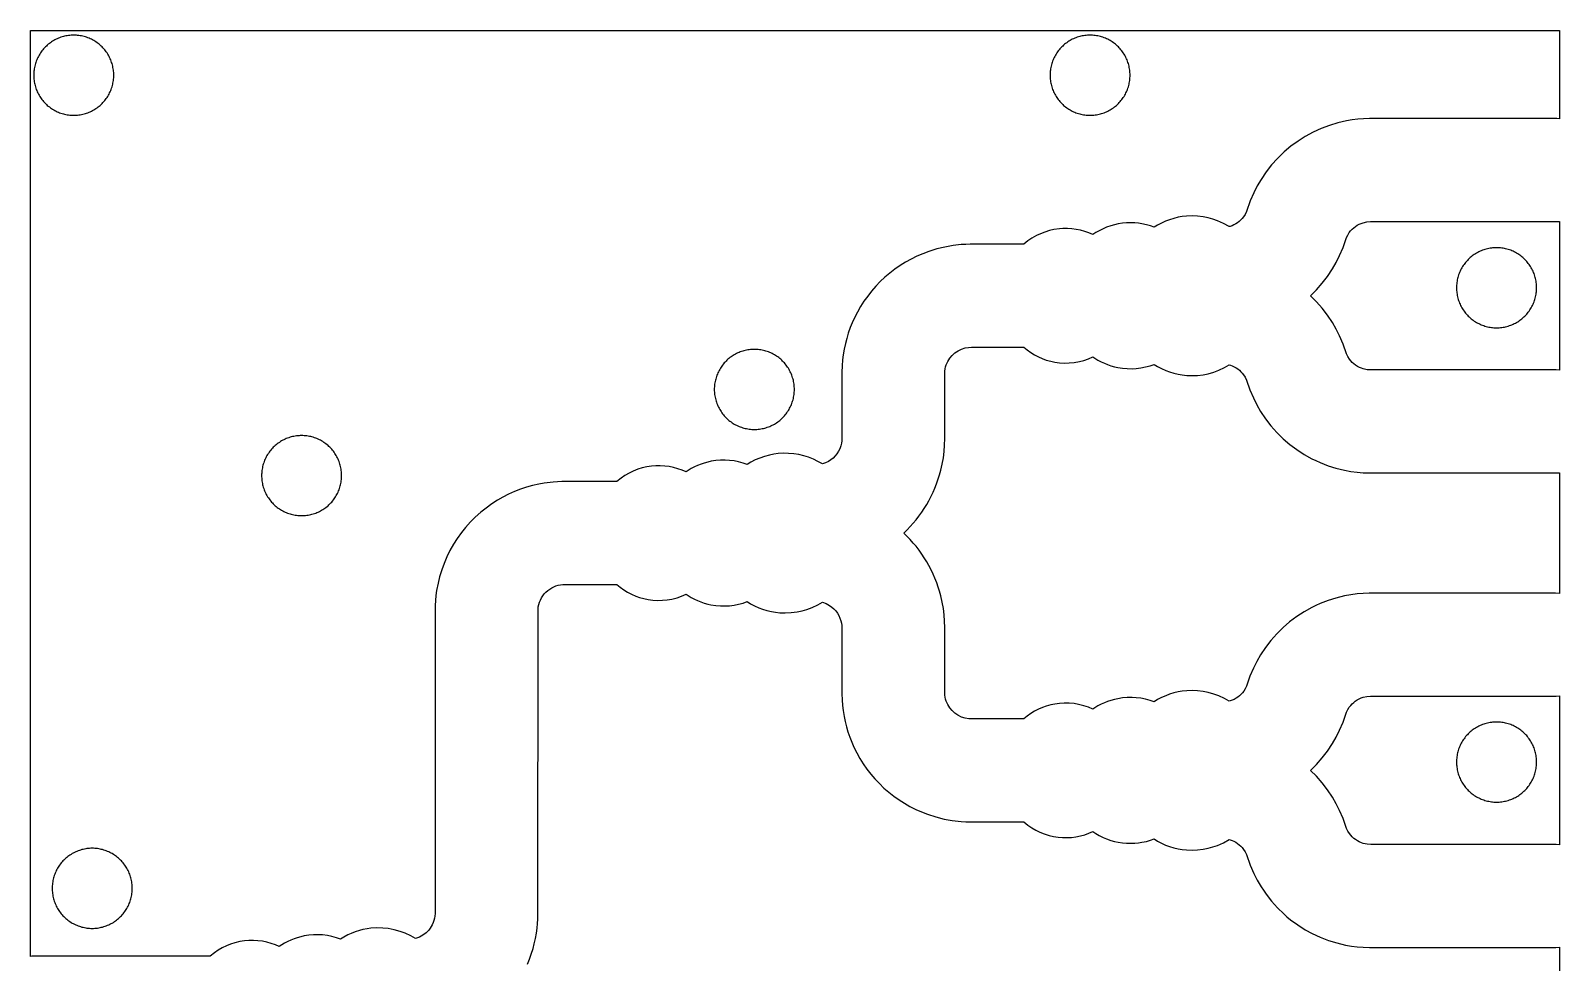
# Model space of a CAD drawing. Header units: millimetres. Extents: x -50 to 50, y -63 to 63.
# Drawn here: x -49.6 to 49.6, y 2.9 to 63.4 of the extents above; entities that cross this region are included whole.
import ezdxf

# ---------------------------------------------------------------- set-up
doc = ezdxf.new("R2010")
doc.units = ezdxf.units.MM

msp = doc.modelspace()

# ---------------------------------------------------------------- linework, layer by layer
for points in [[(32.2012, 55.9382), (31.7601, 55.5664), (31.5233, 55.3441), (31.3319, 55.1512), (30.9468, 54.7217), (30.5921, 54.2667), (30.2694, 53.7886), (30.0195, 53.3619), (29.7931, 52.9168), (29.5649, 52.3869), (29.3184, 51.6961), (29.228, 51.5155), (29.127, 51.3604), (29.0324, 51.2422), (28.9398, 51.1444), (28.8398, 51.0542), (28.7331, 50.9722), (28.6202, 50.8987), (28.5019, 50.8343), (28.379, 50.7794), (28.2521, 50.7343), (28.1937, 50.7173), (27.8264, 50.9249), (27.4387, 51.0986), (27.1428, 51.2031), (26.8226, 51.2912), (26.4969, 51.3557), (26.149, 51.3976), (25.7893, 51.4127), (25.4303, 51.3992), (25.1426, 51.3675), (24.8818, 51.3226), (24.591, 51.2539), (24.3142, 51.169), (24.0665, 51.0761), (23.7936, 50.9542), (23.5376, 50.8191), (23.3149, 50.6838), (23.0773, 50.7667), (22.8201, 50.8393), (22.5305, 50.9008), (22.3101, 50.9338), (22.0624, 50.9571), (21.8215, 50.966), (21.5293, 50.9585), (21.2673, 50.9348), (20.9792, 50.8898), (20.7473, 50.8387), (20.5113, 50.7727), (20.2359, 50.6767), (20.0169, 50.5848), (19.7555, 50.4557), (19.543, 50.3336), (19.3413, 50.202), (19.0886, 50.3116), (18.8142, 50.4089), (18.5335, 50.4866), (18.2655, 50.5413), (17.9769, 50.5798), (17.6863, 50.5979), (17.3925, 50.5953), (17.1693, 50.5792), (16.806, 50.5267), (16.5179, 50.4611), (16.2183, 50.3692), (15.943, 50.2618), (15.6761, 50.135), (15.385, 49.9682), (15.1261, 49.7915), (14.856, 49.5733), (11.3746, 49.5729), (11.096, 49.5661), (10.7941, 49.5481), (10.2696, 49.4909), (9.7216, 49.3951), (9.2136, 49.2721), (8.6825, 49.1069), (8.294, 48.9609), (7.9131, 48.7959), (7.5409, 48.6124), (7.1782, 48.4106), (6.826, 48.1912), (6.4849, 47.9547), (6.156, 47.7016), (5.84, 47.4326), (5.5376, 47.1484), (5.2497, 46.8495), (4.9768, 46.5368), (4.7197, 46.211), (4.4791, 45.8729), (4.2554, 45.5233), (4.0492, 45.1631), (3.8611, 44.7932), (3.7161, 44.4726), (3.5899, 44.1602), (3.4611, 43.797), (3.3568, 43.4558), (3.2717, 43.1298), (3.1905, 42.7531), (3.1307, 42.4014), (3.0881, 42.0671), (3.0554, 41.6782), (3.0407, 41.2684), (3.04, 36.9671), (3.0329, 36.8072), (3.0124, 36.6561), (2.9692, 36.4747), (2.9065, 36.2992), (2.8252, 36.1314), (2.7262, 35.9735), (2.6107, 35.8272), (2.4799, 35.6944), (2.3355, 35.5764), (2.1792, 35.4749), (1.9816, 35.3776), (1.7764, 35.3073), (1.4903, 35.4728), (1.1915, 35.6177), (0.8829, 35.7404), (0.5662, 35.8401), (0.243, 35.9164), (-0.085, 35.9689), (-0.4158, 35.9972), (-0.765, 36.0008), (-1.0961, 35.9793), (-1.3677, 35.9433), (-1.661, 35.8856), (-1.9902, 35.7961), (-2.2942, 35.689), (-2.5771, 35.5665), (-2.8716, 35.4137), (-3.1024, 35.2738), (-3.3576, 35.3622), (-3.661, 35.4446), (-3.9516, 35.5017), (-4.2636, 35.5402), (-4.5304, 35.5549), (-4.8416, 35.5511), (-5.1501, 35.5248), (-5.4382, 35.4798), (-5.6526, 35.4331), (-5.8889, 35.368), (-6.0969, 35.2984), (-6.3248, 35.2082), (-6.5242, 35.1165), (-6.7409, 35.0021), (-7.0761, 34.792), (-7.3288, 34.9016), (-7.6032, 34.9989), (-7.8838, 35.0766), (-8.1693, 35.1342), (-8.458, 35.1715), (-8.7487, 35.1884), (-9.0428, 35.1845), (-9.3194, 35.1615), (-9.629, 35.1134), (-9.9168, 35.0465), (-10.1991, 34.9592), (-10.5111, 34.8357), (-10.7768, 34.7063), (-11.0476, 34.5486), (-11.2912, 34.3815), (-11.5614, 34.1633), (-15.1505, 34.1614), (-15.7109, 34.1309), (-16.2827, 34.0608), (-16.6386, 33.9968), (-17.0433, 33.9046), (-17.4381, 33.794), (-17.8364, 33.6609), (-18.2185, 33.5118), (-18.5972, 33.3422), (-18.9672, 33.1541), (-19.3105, 32.9581), (-19.681, 32.7215), (-20.0655, 32.4454), (-20.4082, 32.17), (-20.7605, 31.8539), (-21.0713, 31.5428), (-21.3872, 31.1904), (-21.6625, 30.8475), (-21.9383, 30.4629), (-22.1748, 30.0921), (-22.4072, 29.6799), (-22.6021, 29.2857), (-22.7885, 28.8506), (-22.9394, 28.4376), (-23.0775, 27.9849), (-23.1828, 27.558), (-23.271, 27.093), (-23.3171, 26.7642), (-23.3499, 26.4387), (-23.3701, 26.1073), (-23.377, 25.8287), (-23.3778, 6.1057), (-23.3878, 5.9535), (-23.4114, 5.8028), (-23.4482, 5.6547), (-23.4919, 5.5263), (-23.5529, 5.3866), (-23.6174, 5.2673), (-23.6912, 5.1535), (-23.7845, 5.0329), (-23.9627, 4.8518), (-24.1657, 4.6989), (-24.3891, 4.5778), (-24.5148, 4.5271), (-24.641, 4.4873), (-24.9433, 4.6613), (-25.31, 4.8337), (-25.6384, 4.9559), (-26.0299, 5.0654), (-26.4284, 5.1392), (-26.7771, 5.1741), (-27.1824, 5.1808), (-27.5556, 5.1549), (-27.7851, 5.1233), (-28.06, 5.0698), (-28.2845, 5.0125), (-28.5694, 4.9221), (-28.8303, 4.8203), (-29.0412, 4.7242), (-29.2971, 4.5891), (-29.5198, 4.4538), (-29.775, 4.5422), (-30.0784, 4.6246), (-30.3689, 4.6817), (-30.681, 4.7202), (-30.9478, 4.7349), (-31.2589, 4.7311), (-31.5675, 4.7048), (-31.8733, 4.6564), (-32.0875, 4.6087), (-32.3235, 4.5427), (-32.5313, 4.4722), (-32.7422, 4.3882), (-32.9415, 4.2965), (-33.1583, 4.1821), (-33.4935, 3.972), (-33.7461, 4.0816), (-34.0206, 4.1789), (-34.3012, 4.2566), (-34.5866, 4.3142), (-34.8754, 4.3515), (-35.1661, 4.3684), (-35.4602, 4.3645), (-35.7546, 4.3394), (-36.0464, 4.2934), (-36.3729, 4.2158), (-36.6543, 4.1257), (-36.9285, 4.0157), (-37.1941, 3.8863), (-37.4649, 3.7286), (-37.7086, 3.5615), (-37.9788, 3.3433), (-49.3981, 3.3432), (-49.5637, 3.3372), (-49.642, 3.3289), (-49.642, 63.4495), (49.642, 63.4495), (49.642, 57.719), (49.4656, 57.732), (37.2998, 57.7327), (36.9124, 57.7195), (36.5593, 57.6919), (36.1746, 57.6446), (35.8205, 57.5849), (35.2626, 57.4589), (34.7099, 57.2937), (34.1698, 57.0909), (33.645, 56.8515), (33.1378, 56.5767), (32.6668, 56.2788)], [(-44.3286, 61.2229), (-44.352, 61.3047), (-44.378, 61.3857), (-44.4066, 61.4659), (-44.4379, 61.545), (-44.4718, 61.623), (-44.5081, 61.7), (-44.547, 61.7756), (-44.5883, 61.85), (-44.6321, 61.923), (-44.6782, 61.9945), (-44.7266, 62.0644), (-44.7773, 62.1328), (-44.8302, 62.1994), (-44.8852, 62.2643), (-44.9424, 62.3273), (-45.0015, 62.3885), (-45.0627, 62.4476), (-45.1257, 62.5048), (-45.1906, 62.5598), (-45.2572, 62.6127), (-45.3256, 62.6634), (-45.3955, 62.7118), (-45.467, 62.7579), (-45.54, 62.8017), (-45.6144, 62.843), (-45.69, 62.8819), (-45.767, 62.9182), (-45.845, 62.9521), (-45.9241, 62.9834), (-46.0043, 63.012), (-46.0853, 63.038), (-46.1671, 63.0614), (-46.2496, 63.0821), (-46.3328, 63.1), (-46.4165, 63.1153), (-46.5006, 63.1278), (-46.5852, 63.1375), (-46.67, 63.1444), (-46.7549, 63.1486), (-46.84, 63.15), (-46.9251, 63.1486), (-47.01, 63.1444), (-47.0948, 63.1375), (-47.1794, 63.1278), (-47.2635, 63.1153), (-47.3472, 63.1), (-47.4304, 63.0821), (-47.5129, 63.0614), (-47.5947, 63.038), (-47.6757, 63.012), (-47.7559, 62.9834), (-47.835, 62.9521), (-47.913, 62.9182), (-47.99, 62.8819), (-48.0656, 62.843), (-48.14, 62.8017), (-48.213, 62.7579), (-48.2845, 62.7118), (-48.3544, 62.6634), (-48.4228, 62.6127), (-48.4894, 62.5598), (-48.5543, 62.5048), (-48.6173, 62.4476), (-48.6785, 62.3885), (-48.7376, 62.3273), (-48.7948, 62.2643), (-48.8498, 62.1994), (-48.9027, 62.1328), (-48.9534, 62.0644), (-49.0018, 61.9945), (-49.0479, 61.923), (-49.0917, 61.85), (-49.133, 61.7756), (-49.1719, 61.7), (-49.2082, 61.623), (-49.2421, 61.545), (-49.2734, 61.4659), (-49.302, 61.3857), (-49.328, 61.3047), (-49.3514, 61.2229), (-49.3721, 61.1404), (-49.39, 61.0572), (-49.4053, 60.9735), (-49.4178, 60.8894), (-49.4275, 60.8048), (-49.4344, 60.72), (-49.4386, 60.6351), (-49.44, 60.55), (-49.4386, 60.4649), (-49.4344, 60.38), (-49.4275, 60.2952), (-49.4178, 60.2106), (-49.4053, 60.1265), (-49.39, 60.0428), (-49.3721, 59.9596), (-49.3514, 59.8771), (-49.328, 59.7953), (-49.302, 59.7143), (-49.2734, 59.6341), (-49.2421, 59.555), (-49.2082, 59.477), (-49.1719, 59.4), (-49.133, 59.3244), (-49.0917, 59.25), (-49.0479, 59.177), (-49.0018, 59.1055), (-48.9534, 59.0356), (-48.9027, 58.9672), (-48.8498, 58.9006), (-48.7948, 58.8357), (-48.7376, 58.7727), (-48.6785, 58.7115), (-48.6173, 58.6524), (-48.5543, 58.5952), (-48.4894, 58.5402), (-48.4228, 58.4873), (-48.3544, 58.4366), (-48.2845, 58.3882), (-48.213, 58.3421), (-48.14, 58.2983), (-48.0656, 58.257), (-47.99, 58.2181), (-47.913, 58.1818), (-47.835, 58.1479), (-47.7559, 58.1166), (-47.6757, 58.088), (-47.5947, 58.062), (-47.5129, 58.0386), (-47.4304, 58.0179), (-47.3472, 58), (-47.2635, 57.9847), (-47.1794, 57.9722), (-47.0948, 57.9625), (-47.01, 57.9556), (-46.9251, 57.9514), (-46.84, 57.95), (-46.7549, 57.9514), (-46.67, 57.9556), (-46.5852, 57.9625), (-46.5006, 57.9722), (-46.4165, 57.9847), (-46.3328, 58), (-46.2496, 58.0179), (-46.1671, 58.0386), (-46.0853, 58.062), (-46.0043, 58.088), (-45.9241, 58.1166), (-45.845, 58.1479), (-45.767, 58.1818), (-45.69, 58.2181), (-45.6144, 58.257), (-45.54, 58.2983), (-45.467, 58.3421), (-45.3955, 58.3882), (-45.3256, 58.4366), (-45.2572, 58.4873), (-45.1906, 58.5402), (-45.1257, 58.5952), (-45.0627, 58.6524), (-45.0015, 58.7115), (-44.9424, 58.7727), (-44.8852, 58.8357), (-44.8302, 58.9006), (-44.7773, 58.9672), (-44.7266, 59.0356), (-44.6782, 59.1055), (-44.6321, 59.177), (-44.5883, 59.25), (-44.547, 59.3244), (-44.5081, 59.4), (-44.4718, 59.477), (-44.4379, 59.555), (-44.4066, 59.6341), (-44.378, 59.7143), (-44.352, 59.7953), (-44.3286, 59.8771), (-44.3079, 59.9596), (-44.29, 60.0428), (-44.2747, 60.1265), (-44.2622, 60.2106), (-44.2525, 60.2952), (-44.2456, 60.38), (-44.2414, 60.4649), (-44.24, 60.55), (-44.2414, 60.6351), (-44.2456, 60.72), (-44.2525, 60.8048), (-44.2622, 60.8894), (-44.2747, 60.9735), (-44.29, 61.0572), (-44.3079, 61.1404)], [(21.7586, 60.6351), (21.7544, 60.72), (21.7475, 60.8048), (21.7378, 60.8894), (21.7253, 60.9735), (21.71, 61.0572), (21.6921, 61.1404), (21.6714, 61.2229), (21.648, 61.3047), (21.622, 61.3857), (21.5934, 61.4659), (21.5621, 61.545), (21.5282, 61.623), (21.4919, 61.7), (21.453, 61.7756), (21.4117, 61.85), (21.3679, 61.923), (21.3218, 61.9945), (21.2734, 62.0644), (21.2227, 62.1328), (21.1698, 62.1994), (21.1148, 62.2643), (21.0576, 62.3273), (20.9985, 62.3885), (20.9373, 62.4476), (20.8743, 62.5048), (20.8094, 62.5598), (20.7428, 62.6127), (20.6744, 62.6634), (20.6045, 62.7118), (20.533, 62.7579), (20.46, 62.8017), (20.3856, 62.843), (20.31, 62.8819), (20.233, 62.9182), (20.155, 62.9521), (20.0759, 62.9834), (19.9957, 63.012), (19.9147, 63.038), (19.8329, 63.0614), (19.7504, 63.0821), (19.6672, 63.1), (19.5835, 63.1153), (19.4994, 63.1278), (19.4148, 63.1375), (19.33, 63.1444), (19.2451, 63.1486), (19.16, 63.15), (19.0749, 63.1486), (18.99, 63.1444), (18.9052, 63.1375), (18.8206, 63.1278), (18.7365, 63.1153), (18.6528, 63.1), (18.5696, 63.0821), (18.4871, 63.0614), (18.4053, 63.038), (18.3243, 63.012), (18.2441, 62.9834), (18.165, 62.9521), (18.087, 62.9182), (18.01, 62.8819), (17.9344, 62.843), (17.86, 62.8017), (17.787, 62.7579), (17.7155, 62.7118), (17.6456, 62.6634), (17.5772, 62.6127), (17.5106, 62.5598), (17.4457, 62.5048), (17.3827, 62.4476), (17.3215, 62.3885), (17.2624, 62.3273), (17.2052, 62.2643), (17.1502, 62.1994), (17.0973, 62.1328), (17.0466, 62.0644), (16.9982, 61.9945), (16.9521, 61.923), (16.9083, 61.85), (16.867, 61.7756), (16.8281, 61.7), (16.7918, 61.623), (16.7579, 61.545), (16.7266, 61.4659), (16.698, 61.3857), (16.672, 61.3047), (16.6486, 61.2229), (16.6279, 61.1404), (16.61, 61.0572), (16.5947, 60.9735), (16.5822, 60.8894), (16.5725, 60.8048), (16.5656, 60.72), (16.5614, 60.6351), (16.56, 60.55), (16.5614, 60.4649), (16.5656, 60.38), (16.5725, 60.2952), (16.5822, 60.2106), (16.5947, 60.1265), (16.61, 60.0428), (16.6279, 59.9596), (16.6486, 59.8771), (16.672, 59.7953), (16.698, 59.7143), (16.7266, 59.6341), (16.7579, 59.555), (16.7918, 59.477), (16.8281, 59.4), (16.867, 59.3244), (16.9083, 59.25), (16.9521, 59.177), (16.9982, 59.1055), (17.0466, 59.0356), (17.0973, 58.9672), (17.1502, 58.9006), (17.2052, 58.8357), (17.2624, 58.7727), (17.3215, 58.7115), (17.3827, 58.6524), (17.4457, 58.5952), (17.5106, 58.5402), (17.5772, 58.4873), (17.6456, 58.4366), (17.7155, 58.3882), (17.787, 58.3421), (17.86, 58.2983), (17.9344, 58.257), (18.01, 58.2181), (18.087, 58.1818), (18.165, 58.1479), (18.2441, 58.1166), (18.3243, 58.088), (18.4053, 58.062), (18.4871, 58.0386), (18.5696, 58.0179), (18.6528, 58), (18.7365, 57.9847), (18.8206, 57.9722), (18.9052, 57.9625), (18.99, 57.9556), (19.0749, 57.9514), (19.16, 57.95), (19.2451, 57.9514), (19.33, 57.9556), (19.4148, 57.9625), (19.4994, 57.9722), (19.5835, 57.9847), (19.6672, 58), (19.7504, 58.0179), (19.8329, 58.0386), (19.9147, 58.062), (19.9957, 58.088), (20.0759, 58.1166), (20.155, 58.1479), (20.233, 58.1818), (20.31, 58.2181), (20.3856, 58.257), (20.46, 58.2983), (20.533, 58.3421), (20.6045, 58.3882), (20.6744, 58.4366), (20.7428, 58.4873), (20.8094, 58.5402), (20.8743, 58.5952), (20.9373, 58.6524), (20.9985, 58.7115), (21.0576, 58.7727), (21.1148, 58.8357), (21.1698, 58.9006), (21.2227, 58.9672), (21.2734, 59.0356), (21.3218, 59.1055), (21.3679, 59.177), (21.4117, 59.25), (21.453, 59.3244), (21.4919, 59.4), (21.5282, 59.477), (21.5621, 59.555), (21.5934, 59.6341), (21.622, 59.7143), (21.648, 59.7953), (21.6714, 59.8771), (21.6921, 59.9596), (21.71, 60.0428), (21.7253, 60.1265), (21.7378, 60.2106), (21.7475, 60.2952), (21.7544, 60.38), (21.7586, 60.4649), (21.76, 60.55)], [(35.5874, 43.0943), (35.3626, 43.6255), (35.1436, 44.0634), (34.8969, 44.4919), (34.5778, 44.9725), (34.239, 45.4149), (33.8615, 45.8447), (33.4747, 46.23), (33.8615, 46.6153), (34.239, 47.0451), (34.5778, 47.4875), (34.8969, 47.9681), (35.1436, 48.3966), (35.3626, 48.8345), (35.5874, 49.3657), (35.8149, 50.0072), (35.8969, 50.1731), (35.9963, 50.3292), (36.0789, 50.4355), (36.1815, 50.547), (36.2805, 50.6382), (36.4002, 50.7311), (36.513, 50.8045), (36.6464, 50.8763), (36.7699, 50.93), (36.8972, 50.9738), (37.1435, 51.0286), (37.379, 51.0467), (49.4411, 51.0474), (49.642, 51.0622), (49.642, 41.3978), (49.4411, 41.4126), (37.3964, 41.4133), (37.154, 41.4299), (36.9074, 41.4831), (36.7798, 41.5262), (36.656, 41.5791), (36.5367, 41.6416), (36.4089, 41.7228), (36.2887, 41.815), (36.189, 41.9055), (36.0968, 42.0036), (36.0025, 42.1222), (35.8939, 42.2923), (35.8124, 42.4585)], [(47.9282, 47.823), (47.8919, 47.9), (47.853, 47.9756), (47.8117, 48.05), (47.7679, 48.123), (47.7218, 48.1945), (47.6734, 48.2644), (47.6227, 48.3328), (47.5698, 48.3994), (47.5148, 48.4643), (47.4576, 48.5273), (47.3985, 48.5885), (47.3373, 48.6476), (47.2743, 48.7048), (47.2094, 48.7598), (47.1428, 48.8127), (47.0744, 48.8634), (47.0045, 48.9118), (46.933, 48.9579), (46.86, 49.0017), (46.7856, 49.043), (46.71, 49.0819), (46.633, 49.1182), (46.555, 49.1521), (46.4759, 49.1834), (46.3957, 49.212), (46.3147, 49.238), (46.2329, 49.2614), (46.1504, 49.2821), (46.0672, 49.3), (45.9835, 49.3153), (45.8994, 49.3278), (45.8148, 49.3375), (45.73, 49.3444), (45.6451, 49.3486), (45.56, 49.35), (45.4749, 49.3486), (45.39, 49.3444), (45.3052, 49.3375), (45.2206, 49.3278), (45.1365, 49.3153), (45.0528, 49.3), (44.9696, 49.2821), (44.8871, 49.2614), (44.8053, 49.238), (44.7243, 49.212), (44.6441, 49.1834), (44.565, 49.1521), (44.487, 49.1182), (44.41, 49.0819), (44.3344, 49.043), (44.26, 49.0017), (44.187, 48.9579), (44.1155, 48.9118), (44.0456, 48.8634), (43.9772, 48.8127), (43.9106, 48.7598), (43.8457, 48.7048), (43.7827, 48.6476), (43.7215, 48.5885), (43.6624, 48.5273), (43.6052, 48.4643), (43.5502, 48.3994), (43.4973, 48.3328), (43.4466, 48.2644), (43.3982, 48.1945), (43.3521, 48.123), (43.3083, 48.05), (43.267, 47.9756), (43.2281, 47.9), (43.1918, 47.823), (43.1579, 47.745), (43.1266, 47.6659), (43.098, 47.5857), (43.072, 47.5047), (43.0486, 47.4229), (43.0279, 47.3404), (43.01, 47.2572), (42.9947, 47.1735), (42.9822, 47.0894), (42.9725, 47.0048), (42.9656, 46.92), (42.9614, 46.8351), (42.96, 46.75), (42.9614, 46.6649), (42.9656, 46.58), (42.9725, 46.4952), (42.9822, 46.4106), (42.9947, 46.3265), (43.01, 46.2428), (43.0279, 46.1596), (43.0486, 46.0771), (43.072, 45.9953), (43.098, 45.9143), (43.1266, 45.8341), (43.1579, 45.755), (43.1918, 45.677), (43.2281, 45.6), (43.267, 45.5244), (43.3083, 45.45), (43.3521, 45.377), (43.3982, 45.3055), (43.4466, 45.2356), (43.4973, 45.1672), (43.5502, 45.1006), (43.6052, 45.0357), (43.6624, 44.9727), (43.7215, 44.9115), (43.7827, 44.8524), (43.8457, 44.7952), (43.9106, 44.7402), (43.9772, 44.6873), (44.0456, 44.6366), (44.1155, 44.5882), (44.187, 44.5421), (44.26, 44.4983), (44.3344, 44.457), (44.41, 44.4181), (44.487, 44.3818), (44.565, 44.3479), (44.6441, 44.3166), (44.7243, 44.288), (44.8053, 44.262), (44.8871, 44.2386), (44.9696, 44.2179), (45.0528, 44.2), (45.1365, 44.1847), (45.2206, 44.1722), (45.3052, 44.1625), (45.39, 44.1556), (45.4749, 44.1514), (45.56, 44.15), (45.6451, 44.1514), (45.73, 44.1556), (45.8148, 44.1625), (45.8994, 44.1722), (45.9835, 44.1847), (46.0672, 44.2), (46.1504, 44.2179), (46.2329, 44.2386), (46.3147, 44.262), (46.3957, 44.288), (46.4759, 44.3166), (46.555, 44.3479), (46.633, 44.3818), (46.71, 44.4181), (46.7856, 44.457), (46.86, 44.4983), (46.933, 44.5421), (47.0045, 44.5882), (47.0744, 44.6366), (47.1428, 44.6873), (47.2094, 44.7402), (47.2743, 44.7952), (47.3373, 44.8524), (47.3985, 44.9115), (47.4576, 44.9727), (47.5148, 45.0357), (47.5698, 45.1006), (47.6227, 45.1672), (47.6734, 45.2356), (47.7218, 45.3055), (47.7679, 45.377), (47.8117, 45.45), (47.853, 45.5244), (47.8919, 45.6), (47.9282, 45.677), (47.9621, 45.755), (47.9934, 45.8341), (48.022, 45.9143), (48.048, 45.9953), (48.0714, 46.0771), (48.0921, 46.1596), (48.11, 46.2428), (48.1253, 46.3265), (48.1378, 46.4106), (48.1475, 46.4952), (48.1544, 46.58), (48.1586, 46.6649), (48.16, 46.75), (48.1586, 46.8351), (48.1544, 46.92), (48.1475, 47.0048), (48.1378, 47.0894), (48.1253, 47.1735), (48.11, 47.2572), (48.0921, 47.3404), (48.0714, 47.4229), (48.048, 47.5047), (48.022, 47.5857), (47.9934, 47.6659), (47.9621, 47.745)], [(-0.1079, 40.7404), (-0.1286, 40.8229), (-0.152, 40.9047), (-0.178, 40.9857), (-0.2066, 41.0659), (-0.2379, 41.145), (-0.2718, 41.223), (-0.3081, 41.3), (-0.347, 41.3756), (-0.3883, 41.45), (-0.4321, 41.523), (-0.4782, 41.5945), (-0.5266, 41.6644), (-0.5773, 41.7328), (-0.6302, 41.7994), (-0.6852, 41.8643), (-0.7424, 41.9273), (-0.8015, 41.9885), (-0.8627, 42.0476), (-0.9257, 42.1048), (-0.9906, 42.1598), (-1.0572, 42.2127), (-1.1256, 42.2634), (-1.1955, 42.3118), (-1.267, 42.3579), (-1.34, 42.4017), (-1.4144, 42.443), (-1.49, 42.4819), (-1.567, 42.5182), (-1.645, 42.5521), (-1.7241, 42.5834), (-1.8043, 42.612), (-1.8853, 42.638), (-1.9671, 42.6614), (-2.0496, 42.6821), (-2.1328, 42.7), (-2.2165, 42.7153), (-2.3006, 42.7278), (-2.3852, 42.7375), (-2.47, 42.7444), (-2.5549, 42.7486), (-2.64, 42.75), (-2.7251, 42.7486), (-2.81, 42.7444), (-2.8948, 42.7375), (-2.9794, 42.7278), (-3.0635, 42.7153), (-3.1472, 42.7), (-3.2304, 42.6821), (-3.3129, 42.6614), (-3.3947, 42.638), (-3.4757, 42.612), (-3.5559, 42.5834), (-3.635, 42.5521), (-3.713, 42.5182), (-3.79, 42.4819), (-3.8656, 42.443), (-3.94, 42.4017), (-4.013, 42.3579), (-4.0845, 42.3118), (-4.1544, 42.2634), (-4.2228, 42.2127), (-4.2894, 42.1598), (-4.3543, 42.1048), (-4.4173, 42.0476), (-4.4785, 41.9885), (-4.5376, 41.9273), (-4.5948, 41.8643), (-4.6498, 41.7994), (-4.7027, 41.7328), (-4.7534, 41.6644), (-4.8018, 41.5945), (-4.8479, 41.523), (-4.8917, 41.45), (-4.933, 41.3756), (-4.9719, 41.3), (-5.0082, 41.223), (-5.0421, 41.145), (-5.0734, 41.0659), (-5.102, 40.9857), (-5.128, 40.9047), (-5.1514, 40.8229), (-5.1721, 40.7404), (-5.19, 40.6572), (-5.2053, 40.5735), (-5.2178, 40.4894), (-5.2275, 40.4048), (-5.2344, 40.32), (-5.2386, 40.2351), (-5.24, 40.15), (-5.2386, 40.0649), (-5.2344, 39.98), (-5.2275, 39.8952), (-5.2178, 39.8106), (-5.2053, 39.7265), (-5.19, 39.6428), (-5.1721, 39.5596), (-5.1514, 39.4771), (-5.128, 39.3953), (-5.102, 39.3143), (-5.0734, 39.2341), (-5.0421, 39.155), (-5.0082, 39.077), (-4.9719, 39), (-4.933, 38.9244), (-4.8917, 38.85), (-4.8479, 38.777), (-4.8018, 38.7055), (-4.7534, 38.6356), (-4.7027, 38.5672), (-4.6498, 38.5006), (-4.5948, 38.4357), (-4.5376, 38.3727), (-4.4785, 38.3115), (-4.4173, 38.2524), (-4.3543, 38.1952), (-4.2894, 38.1402), (-4.2228, 38.0873), (-4.1544, 38.0366), (-4.0845, 37.9882), (-4.013, 37.9421), (-3.94, 37.8983), (-3.8656, 37.857), (-3.79, 37.8181), (-3.713, 37.7818), (-3.635, 37.7479), (-3.5559, 37.7166), (-3.4757, 37.688), (-3.3947, 37.662), (-3.3129, 37.6386), (-3.2304, 37.6179), (-3.1472, 37.6), (-3.0635, 37.5847), (-2.9794, 37.5722), (-2.8948, 37.5625), (-2.81, 37.5556), (-2.7251, 37.5514), (-2.64, 37.55), (-2.5549, 37.5514), (-2.47, 37.5556), (-2.3852, 37.5625), (-2.3006, 37.5722), (-2.2165, 37.5847), (-2.1328, 37.6), (-2.0496, 37.6179), (-1.9671, 37.6386), (-1.8853, 37.662), (-1.8043, 37.688), (-1.7241, 37.7166), (-1.645, 37.7479), (-1.567, 37.7818), (-1.49, 37.8181), (-1.4144, 37.857), (-1.34, 37.8983), (-1.267, 37.9421), (-1.1955, 37.9882), (-1.1256, 38.0366), (-1.0572, 38.0873), (-0.9906, 38.1402), (-0.9257, 38.1952), (-0.8627, 38.2524), (-0.8015, 38.3115), (-0.7424, 38.3727), (-0.6852, 38.4357), (-0.6302, 38.5006), (-0.5773, 38.5672), (-0.5266, 38.6356), (-0.4782, 38.7055), (-0.4321, 38.777), (-0.3883, 38.85), (-0.347, 38.9244), (-0.3081, 39), (-0.2718, 39.077), (-0.2379, 39.155), (-0.2066, 39.2341), (-0.178, 39.3143), (-0.152, 39.3953), (-0.1286, 39.4771), (-0.1079, 39.5596), (-0.09, 39.6428), (-0.0747, 39.7265), (-0.0622, 39.8106), (-0.0525, 39.8952), (-0.0456, 39.98), (-0.0414, 40.0649), (-0.04, 40.15), (-0.0414, 40.2351), (-0.0456, 40.32), (-0.0525, 40.4048), (-0.0622, 40.4894), (-0.0747, 40.5735), (-0.09, 40.6572)], [(31.6992, 24.6909), (31.2886, 24.2857), (30.9067, 23.8533), (30.5554, 23.3958), (30.2389, 22.9194), (29.9896, 22.4866), (29.7706, 22.0488), (29.5458, 21.5175), (29.3184, 20.8761), (29.2363, 20.7102), (29.1369, 20.554), (29.0543, 20.4477), (28.9636, 20.3482), (28.8654, 20.256), (28.7603, 20.1719), (28.6489, 20.0962), (28.517, 20.0219), (28.3946, 19.9658), (28.2682, 19.9194), (28.1937, 19.8973), (27.8915, 20.0713), (27.5247, 20.2437), (27.1963, 20.3659), (26.8226, 20.4712), (26.4969, 20.5357), (26.149, 20.5776), (25.7893, 20.5927), (25.4491, 20.5806), (25.1519, 20.5488), (24.891, 20.5045), (24.6091, 20.4388), (24.3232, 20.352), (24.0751, 20.2597), (23.8105, 20.1425), (23.5458, 20.0037), (23.3149, 19.8638), (23.0598, 19.9522), (22.7563, 20.0346), (22.4658, 20.0917), (22.1538, 20.1302), (21.887, 20.1449), (21.5758, 20.1411), (21.2673, 20.1148), (20.9615, 20.0664), (20.7473, 20.0187), (20.5113, 19.9527), (20.3035, 19.8822), (20.0926, 19.7982), (19.8932, 19.7065), (19.6765, 19.5921), (19.3413, 19.382), (19.0517, 19.506), (18.7594, 19.6057), (18.4086, 19.6943), (18.1216, 19.7431), (17.8141, 19.7725), (17.4821, 19.7783), (17.1872, 19.761), (16.8765, 19.7195), (16.6048, 19.6632), (16.3203, 19.5833), (16.0797, 19.498), (15.8084, 19.3808), (15.5463, 19.2445), (15.3096, 19.0997), (15.0688, 18.9284), (14.856, 18.7533), (11.4472, 18.7533), (11.2873, 18.7604), (11.0531, 18.7981), (10.8106, 18.874), (10.582, 18.9848), (10.3855, 19.1176), (10.1975, 19.2885), (10.0466, 19.4715), (9.9145, 19.6886), (9.8215, 19.9067), (9.7821, 20.0365), (9.7531, 20.169), (9.7347, 20.3033), (9.7269, 20.4387), (9.7265, 24.6785), (9.7158, 25.1021), (9.6846, 25.5159), (9.633, 25.9277), (9.5611, 26.3364), (9.4691, 26.7411), (9.3882, 27.0376), (9.3055, 27.3037), (9.2041, 27.5939), (9.0846, 27.8983), (8.9735, 28.1539), (8.8413, 28.4313), (8.6895, 28.7211), (8.5539, 28.9588), (8.3925, 29.2204), (8.2379, 29.4522), (8.0587, 29.7019), (7.858, 29.9602), (7.6793, 30.174), (7.474, 30.4027), (7.2843, 30.6), (7.0574, 30.82), (7.2843, 31.04), (7.474, 31.2373), (7.6793, 31.466), (7.858, 31.6798), (8.0469, 31.9223), (8.2379, 32.1878), (8.3925, 32.4196), (8.5539, 32.6812), (8.6895, 32.9189), (8.8413, 33.2087), (8.9735, 33.4861), (9.0846, 33.7417), (9.1972, 34.0276), (9.3055, 34.3363), (9.3882, 34.6024), (9.4691, 34.8989), (9.5611, 35.3036), (9.633, 35.7123), (9.6846, 36.1241), (9.7158, 36.5379), (9.7265, 36.9615), (9.727, 41.2076), (9.7353, 41.3429), (9.7542, 41.4772), (9.7837, 41.6095), (9.8235, 41.7392), (9.9174, 41.957), (10.0502, 42.1736), (10.2018, 42.356), (10.3904, 42.5262), (10.5874, 42.6583), (10.8164, 42.7683), (11.0427, 42.8394), (11.2766, 42.8786), (11.4512, 42.8868), (14.8559, 42.8867), (15.0688, 42.7116), (15.3096, 42.5403), (15.5463, 42.3955), (15.8084, 42.2592), (16.0424, 42.1568), (16.3203, 42.0567), (16.6048, 41.9768), (16.8765, 41.9205), (17.1872, 41.879), (17.4821, 41.8617), (17.8141, 41.8675), (18.1216, 41.8969), (18.4778, 41.9605), (18.7594, 42.0343), (19.0517, 42.134), (19.3412, 42.258), (19.6765, 42.0479), (19.8932, 41.9335), (20.0926, 41.8418), (20.3035, 41.7578), (20.5113, 41.6873), (20.7473, 41.6213), (20.9615, 41.5736), (21.2673, 41.5252), (21.5758, 41.4989), (21.887, 41.4951), (22.1538, 41.5098), (22.4658, 41.5483), (22.7563, 41.6054), (23.0598, 41.6878), (23.3149, 41.7762), (23.5458, 41.6363), (23.8105, 41.4975), (24.0751, 41.3803), (24.3232, 41.288), (24.6091, 41.2012), (24.891, 41.1355), (25.1519, 41.0912), (25.4491, 41.0594), (25.7893, 41.0473), (26.149, 41.0624), (26.4969, 41.1043), (26.8226, 41.1688), (27.1963, 41.2741), (27.5247, 41.3963), (27.8915, 41.5687), (28.1937, 41.7427), (28.2741, 41.7186), (28.4003, 41.6719), (28.5225, 41.6153), (28.6399, 41.5494), (28.7518, 41.4744), (28.8574, 41.3909), (28.9562, 41.2994), (29.0474, 41.2004), (29.1307, 41.0946), (29.2311, 40.9391), (29.3208, 40.7582), (29.5458, 40.1225), (29.7706, 39.5912), (29.9896, 39.1534), (30.2389, 38.7206), (30.5554, 38.2442), (30.9067, 37.7867), (31.2886, 37.3543), (31.6992, 36.9491), (32.1367, 36.5731), (32.5828, 36.2391), (33.0669, 35.9254), (33.567, 35.6479), (33.8154, 35.526), (34.0939, 35.4011), (34.6273, 35.1947), (35.1271, 35.0378), (35.6877, 34.9014), (36.0883, 34.8285), (36.4968, 34.7746), (36.8879, 34.7419), (37.2949, 34.7273), (49.3859, 34.7268), (49.642, 34.7398), (49.642, 26.9002), (49.3859, 26.9132), (37.2949, 26.9127), (36.8879, 26.8981), (36.4968, 26.8654), (36.0883, 26.8115), (35.6877, 26.7386), (35.1271, 26.6022), (34.6273, 26.4453), (34.0939, 26.2389), (33.8154, 26.114), (33.567, 25.9921), (33.0669, 25.7146), (32.5828, 25.4009), (32.1214, 25.0546)], [(-29.4456, 34.72), (-29.4525, 34.8048), (-29.4622, 34.8894), (-29.4747, 34.9735), (-29.49, 35.0572), (-29.5079, 35.1404), (-29.5286, 35.2229), (-29.552, 35.3047), (-29.578, 35.3857), (-29.6066, 35.4659), (-29.6379, 35.545), (-29.6718, 35.623), (-29.7081, 35.7), (-29.747, 35.7756), (-29.7883, 35.85), (-29.8321, 35.923), (-29.8782, 35.9945), (-29.9266, 36.0644), (-29.9773, 36.1328), (-30.0302, 36.1994), (-30.0852, 36.2643), (-30.1424, 36.3273), (-30.2015, 36.3885), (-30.2627, 36.4476), (-30.3257, 36.5048), (-30.3906, 36.5598), (-30.4572, 36.6127), (-30.5256, 36.6634), (-30.5955, 36.7118), (-30.667, 36.7579), (-30.74, 36.8017), (-30.8144, 36.843), (-30.89, 36.8819), (-30.967, 36.9182), (-31.045, 36.9521), (-31.1241, 36.9834), (-31.2043, 37.012), (-31.2853, 37.038), (-31.3671, 37.0614), (-31.4496, 37.0821), (-31.5328, 37.1), (-31.6165, 37.1153), (-31.7006, 37.1278), (-31.7852, 37.1375), (-31.87, 37.1444), (-31.9549, 37.1486), (-32.04, 37.15), (-32.1251, 37.1486), (-32.21, 37.1444), (-32.2948, 37.1375), (-32.3794, 37.1278), (-32.4635, 37.1153), (-32.5472, 37.1), (-32.6304, 37.0821), (-32.7129, 37.0614), (-32.7947, 37.038), (-32.8757, 37.012), (-32.9559, 36.9834), (-33.035, 36.9521), (-33.113, 36.9182), (-33.19, 36.8819), (-33.2656, 36.843), (-33.34, 36.8017), (-33.413, 36.7579), (-33.4845, 36.7118), (-33.5544, 36.6634), (-33.6228, 36.6127), (-33.6894, 36.5598), (-33.7543, 36.5048), (-33.8173, 36.4476), (-33.8785, 36.3885), (-33.9376, 36.3273), (-33.9948, 36.2643), (-34.0498, 36.1994), (-34.1027, 36.1328), (-34.1534, 36.0644), (-34.2018, 35.9945), (-34.2479, 35.923), (-34.2917, 35.85), (-34.333, 35.7756), (-34.3719, 35.7), (-34.4082, 35.623), (-34.4421, 35.545), (-34.4734, 35.4659), (-34.502, 35.3857), (-34.528, 35.3047), (-34.5514, 35.2229), (-34.5721, 35.1404), (-34.59, 35.0572), (-34.6053, 34.9735), (-34.6178, 34.8894), (-34.6275, 34.8048), (-34.6344, 34.72), (-34.6386, 34.6351), (-34.64, 34.55), (-34.6386, 34.4649), (-34.6344, 34.38), (-34.6275, 34.2952), (-34.6178, 34.2106), (-34.6053, 34.1265), (-34.59, 34.0428), (-34.5721, 33.9596), (-34.5514, 33.8771), (-34.528, 33.7953), (-34.502, 33.7143), (-34.4734, 33.6341), (-34.4421, 33.555), (-34.4082, 33.477), (-34.3719, 33.4), (-34.333, 33.3244), (-34.2917, 33.25), (-34.2479, 33.177), (-34.2018, 33.1055), (-34.1534, 33.0356), (-34.1027, 32.9672), (-34.0498, 32.9006), (-33.9948, 32.8357), (-33.9376, 32.7727), (-33.8785, 32.7115), (-33.8173, 32.6524), (-33.7543, 32.5952), (-33.6894, 32.5402), (-33.6228, 32.4873), (-33.5544, 32.4366), (-33.4845, 32.3882), (-33.413, 32.3421), (-33.34, 32.2983), (-33.2656, 32.257), (-33.19, 32.2181), (-33.113, 32.1818), (-33.035, 32.1479), (-32.9559, 32.1166), (-32.8757, 32.088), (-32.7947, 32.062), (-32.7129, 32.0386), (-32.6304, 32.0179), (-32.5472, 32), (-32.4635, 31.9847), (-32.3794, 31.9722), (-32.2948, 31.9625), (-32.21, 31.9556), (-32.1251, 31.9514), (-32.04, 31.95), (-31.9549, 31.9514), (-31.87, 31.9556), (-31.7852, 31.9625), (-31.7006, 31.9722), (-31.6165, 31.9847), (-31.5328, 32), (-31.4496, 32.0179), (-31.3671, 32.0386), (-31.2853, 32.062), (-31.2043, 32.088), (-31.1241, 32.1166), (-31.045, 32.1479), (-30.967, 32.1818), (-30.89, 32.2181), (-30.8144, 32.257), (-30.74, 32.2983), (-30.667, 32.3421), (-30.5955, 32.3882), (-30.5256, 32.4366), (-30.4572, 32.4873), (-30.3906, 32.5402), (-30.3257, 32.5952), (-30.2627, 32.6524), (-30.2015, 32.7115), (-30.1424, 32.7727), (-30.0852, 32.8357), (-30.0302, 32.9006), (-29.9773, 32.9672), (-29.9266, 33.0356), (-29.8782, 33.1055), (-29.8321, 33.177), (-29.7883, 33.25), (-29.747, 33.3244), (-29.7081, 33.4), (-29.6718, 33.477), (-29.6379, 33.555), (-29.6066, 33.6341), (-29.578, 33.7143), (-29.552, 33.7953), (-29.5286, 33.8771), (-29.5079, 33.9596), (-29.49, 34.0428), (-29.4747, 34.1265), (-29.4622, 34.2106), (-29.4525, 34.2952), (-29.4456, 34.38), (-29.4414, 34.4649), (-29.44, 34.55), (-29.4414, 34.6351)], [(35.5874, 12.2743), (35.3626, 12.8055), (35.1436, 13.2434), (34.8969, 13.6719), (34.5892, 14.1366), (34.239, 14.5949), (33.8615, 15.0247), (33.4747, 15.41), (33.8615, 15.7953), (34.239, 16.2251), (34.5778, 16.6675), (34.8969, 17.1481), (35.1436, 17.5766), (35.3626, 18.0145), (35.5874, 18.5457), (35.8149, 19.1872), (35.8969, 19.3531), (35.9963, 19.5092), (36.0898, 19.6284), (36.1815, 19.727), (36.2805, 19.8182), (36.3865, 19.9013), (36.513, 19.9845), (36.6313, 20.0489), (36.7699, 20.11), (36.8972, 20.1538), (37.1435, 20.2086), (37.379, 20.2267), (49.4411, 20.2274), (49.642, 20.2422), (49.642, 10.5778), (49.4411, 10.5926), (37.3964, 10.5933), (37.154, 10.6099), (36.9074, 10.6631), (36.7798, 10.7062), (36.6408, 10.7664), (36.5222, 10.8301), (36.3951, 10.9125), (36.2887, 10.995), (36.189, 11.0855), (36.0858, 11.1963), (36.0025, 11.3022), (35.8939, 11.4723), (35.8124, 11.6385)], [(47.9621, 16.945), (47.9282, 17.023), (47.8919, 17.1), (47.853, 17.1756), (47.8117, 17.25), (47.7679, 17.323), (47.7218, 17.3945), (47.6734, 17.4644), (47.6227, 17.5328), (47.5698, 17.5994), (47.5148, 17.6643), (47.4576, 17.7273), (47.3985, 17.7885), (47.3373, 17.8476), (47.2743, 17.9048), (47.2094, 17.9598), (47.1428, 18.0127), (47.0744, 18.0634), (47.0045, 18.1118), (46.933, 18.1579), (46.86, 18.2017), (46.7856, 18.243), (46.71, 18.2819), (46.633, 18.3182), (46.555, 18.3521), (46.4759, 18.3834), (46.3957, 18.412), (46.3147, 18.438), (46.2329, 18.4614), (46.1504, 18.4821), (46.0672, 18.5), (45.9835, 18.5153), (45.8994, 18.5278), (45.8148, 18.5375), (45.73, 18.5444), (45.6451, 18.5486), (45.56, 18.55), (45.4749, 18.5486), (45.39, 18.5444), (45.3052, 18.5375), (45.2206, 18.5278), (45.1365, 18.5153), (45.0528, 18.5), (44.9696, 18.4821), (44.8871, 18.4614), (44.8053, 18.438), (44.7243, 18.412), (44.6441, 18.3834), (44.565, 18.3521), (44.487, 18.3182), (44.41, 18.2819), (44.3344, 18.243), (44.26, 18.2017), (44.187, 18.1579), (44.1155, 18.1118), (44.0456, 18.0634), (43.9772, 18.0127), (43.9106, 17.9598), (43.8457, 17.9048), (43.7827, 17.8476), (43.7215, 17.7885), (43.6624, 17.7273), (43.6052, 17.6643), (43.5502, 17.5994), (43.4973, 17.5328), (43.4466, 17.4644), (43.3982, 17.3945), (43.3521, 17.323), (43.3083, 17.25), (43.267, 17.1756), (43.2281, 17.1), (43.1918, 17.023), (43.1579, 16.945), (43.1266, 16.8659), (43.098, 16.7857), (43.072, 16.7047), (43.0486, 16.6229), (43.0279, 16.5404), (43.01, 16.4572), (42.9947, 16.3735), (42.9822, 16.2894), (42.9725, 16.2048), (42.9656, 16.12), (42.9614, 16.0351), (42.96, 15.95), (42.9614, 15.8649), (42.9656, 15.78), (42.9725, 15.6952), (42.9822, 15.6106), (42.9947, 15.5265), (43.01, 15.4428), (43.0279, 15.3596), (43.0486, 15.2771), (43.072, 15.1953), (43.098, 15.1143), (43.1266, 15.0341), (43.1579, 14.955), (43.1918, 14.877), (43.2281, 14.8), (43.267, 14.7244), (43.3083, 14.65), (43.3521, 14.577), (43.3982, 14.5055), (43.4466, 14.4356), (43.4973, 14.3672), (43.5502, 14.3006), (43.6052, 14.2357), (43.6624, 14.1727), (43.7215, 14.1115), (43.7827, 14.0524), (43.8457, 13.9952), (43.9106, 13.9402), (43.9772, 13.8873), (44.0456, 13.8366), (44.1155, 13.7882), (44.187, 13.7421), (44.26, 13.6983), (44.3344, 13.657), (44.41, 13.6181), (44.487, 13.5818), (44.565, 13.5479), (44.6441, 13.5166), (44.7243, 13.488), (44.8053, 13.462), (44.8871, 13.4386), (44.9696, 13.4179), (45.0528, 13.4), (45.1365, 13.3847), (45.2206, 13.3722), (45.3052, 13.3625), (45.39, 13.3556), (45.4749, 13.3514), (45.56, 13.35), (45.6451, 13.3514), (45.73, 13.3556), (45.8148, 13.3625), (45.8994, 13.3722), (45.9835, 13.3847), (46.0672, 13.4), (46.1504, 13.4179), (46.2329, 13.4386), (46.3147, 13.462), (46.3957, 13.488), (46.4759, 13.5166), (46.555, 13.5479), (46.633, 13.5818), (46.71, 13.6181), (46.7856, 13.657), (46.86, 13.6983), (46.933, 13.7421), (47.0045, 13.7882), (47.0744, 13.8366), (47.1428, 13.8873), (47.2094, 13.9402), (47.2743, 13.9952), (47.3373, 14.0524), (47.3985, 14.1115), (47.4576, 14.1727), (47.5148, 14.2357), (47.5698, 14.3006), (47.6227, 14.3672), (47.6734, 14.4356), (47.7218, 14.5055), (47.7679, 14.577), (47.8117, 14.65), (47.853, 14.7244), (47.8919, 14.8), (47.9282, 14.877), (47.9621, 14.955), (47.9934, 15.0341), (48.022, 15.1143), (48.048, 15.1953), (48.0714, 15.2771), (48.0921, 15.3596), (48.11, 15.4428), (48.1253, 15.5265), (48.1378, 15.6106), (48.1475, 15.6952), (48.1544, 15.78), (48.1586, 15.8649), (48.16, 15.95), (48.1586, 16.0351), (48.1544, 16.12), (48.1475, 16.2048), (48.1378, 16.2894), (48.1253, 16.3735), (48.11, 16.4572), (48.0921, 16.5404), (48.0714, 16.6229), (48.048, 16.7047), (48.022, 16.7857), (47.9934, 16.8659)], [(-43.347, 8.9756), (-43.3883, 9.05), (-43.4321, 9.123), (-43.4782, 9.1945), (-43.5266, 9.2644), (-43.5773, 9.3328), (-43.6302, 9.3994), (-43.6852, 9.4643), (-43.7424, 9.5273), (-43.8015, 9.5885), (-43.8627, 9.6476), (-43.9257, 9.7048), (-43.9906, 9.7598), (-44.0572, 9.8127), (-44.1256, 9.8634), (-44.1955, 9.9118), (-44.267, 9.9579), (-44.34, 10.0017), (-44.4144, 10.043), (-44.49, 10.0819), (-44.567, 10.1182), (-44.645, 10.1521), (-44.7241, 10.1834), (-44.8043, 10.212), (-44.8853, 10.238), (-44.9671, 10.2614), (-45.0496, 10.2821), (-45.1328, 10.3), (-45.2165, 10.3153), (-45.3006, 10.3278), (-45.3852, 10.3375), (-45.47, 10.3444), (-45.5549, 10.3486), (-45.64, 10.35), (-45.7251, 10.3486), (-45.81, 10.3444), (-45.8948, 10.3375), (-45.9794, 10.3278), (-46.0635, 10.3153), (-46.1472, 10.3), (-46.2304, 10.2821), (-46.3129, 10.2614), (-46.3947, 10.238), (-46.4757, 10.212), (-46.5559, 10.1834), (-46.635, 10.1521), (-46.713, 10.1182), (-46.79, 10.0819), (-46.8656, 10.043), (-46.94, 10.0017), (-47.013, 9.9579), (-47.0845, 9.9118), (-47.1544, 9.8634), (-47.2228, 9.8127), (-47.2894, 9.7598), (-47.3543, 9.7048), (-47.4173, 9.6476), (-47.4785, 9.5885), (-47.5376, 9.5273), (-47.5948, 9.4643), (-47.6498, 9.3994), (-47.7027, 9.3328), (-47.7534, 9.2644), (-47.8018, 9.1945), (-47.8479, 9.123), (-47.8917, 9.05), (-47.933, 8.9756), (-47.9719, 8.9), (-48.0082, 8.823), (-48.0421, 8.745), (-48.0734, 8.6659), (-48.102, 8.5857), (-48.128, 8.5047), (-48.1514, 8.4229), (-48.1721, 8.3404), (-48.19, 8.2572), (-48.2053, 8.1735), (-48.2178, 8.0894), (-48.2275, 8.0048), (-48.2344, 7.92), (-48.2386, 7.8351), (-48.24, 7.75), (-48.2386, 7.6649), (-48.2344, 7.58), (-48.2275, 7.4952), (-48.2178, 7.4106), (-48.2053, 7.3265), (-48.19, 7.2428), (-48.1721, 7.1596), (-48.1514, 7.0771), (-48.128, 6.9953), (-48.102, 6.9143), (-48.0734, 6.8341), (-48.0421, 6.755), (-48.0082, 6.677), (-47.9719, 6.6), (-47.933, 6.5244), (-47.8917, 6.45), (-47.8479, 6.377), (-47.8018, 6.3055), (-47.7534, 6.2356), (-47.7027, 6.1672), (-47.6498, 6.1006), (-47.5948, 6.0357), (-47.5376, 5.9727), (-47.4785, 5.9115), (-47.4173, 5.8524), (-47.3543, 5.7952), (-47.2894, 5.7402), (-47.2228, 5.6873), (-47.1544, 5.6366), (-47.0845, 5.5882), (-47.013, 5.5421), (-46.94, 5.4983), (-46.8656, 5.457), (-46.79, 5.4181), (-46.713, 5.3818), (-46.635, 5.3479), (-46.5559, 5.3166), (-46.4757, 5.288), (-46.3947, 5.262), (-46.3129, 5.2386), (-46.2304, 5.2179), (-46.1472, 5.2), (-46.0635, 5.1847), (-45.9794, 5.1722), (-45.8948, 5.1625), (-45.81, 5.1556), (-45.7251, 5.1514), (-45.64, 5.15), (-45.5549, 5.1514), (-45.47, 5.1556), (-45.3852, 5.1625), (-45.3006, 5.1722), (-45.2165, 5.1847), (-45.1328, 5.2), (-45.0496, 5.2179), (-44.9671, 5.2386), (-44.8853, 5.262), (-44.8043, 5.288), (-44.7241, 5.3166), (-44.645, 5.3479), (-44.567, 5.3818), (-44.49, 5.4181), (-44.4144, 5.457), (-44.34, 5.4983), (-44.267, 5.5421), (-44.1955, 5.5882), (-44.1256, 5.6366), (-44.0572, 5.6873), (-43.9906, 5.7402), (-43.9257, 5.7952), (-43.8627, 5.8524), (-43.8015, 5.9115), (-43.7424, 5.9727), (-43.6852, 6.0357), (-43.6302, 6.1006), (-43.5773, 6.1672), (-43.5266, 6.2356), (-43.4782, 6.3055), (-43.4321, 6.377), (-43.3883, 6.45), (-43.347, 6.5244), (-43.3081, 6.6), (-43.2718, 6.677), (-43.2379, 6.755), (-43.2066, 6.8341), (-43.178, 6.9143), (-43.152, 6.9953), (-43.1286, 7.0771), (-43.1079, 7.1596), (-43.09, 7.2428), (-43.0747, 7.3265), (-43.0622, 7.4106), (-43.0525, 7.4952), (-43.0456, 7.58), (-43.0414, 7.6649), (-43.04, 7.75), (-43.0414, 7.8351), (-43.0456, 7.92), (-43.0525, 8.0048), (-43.0622, 8.0894), (-43.0747, 8.1735), (-43.09, 8.2572), (-43.1079, 8.3404), (-43.1286, 8.4229), (-43.152, 8.5047), (-43.178, 8.5857), (-43.2066, 8.6659), (-43.2379, 8.745), (-43.2718, 8.823), (-43.3081, 8.9)]]:
    msp.add_lwpolyline(points, close=True)
msp.add_lwpolyline([(-17.3747, 2.8224), (-17.2425, 3.1484), (-17.1287, 3.4656), (-17.0144, 3.8336), (-16.9294, 4.1546), (-16.8524, 4.5029), (-16.7933, 4.8347), (-16.7487, 5.1587), (-16.7183, 5.4645), (-16.7004, 5.7426), (-16.6911, 6.0745), (-16.6865, 25.8822), (-16.6689, 26.0338), (-16.6379, 26.1831), (-16.5938, 26.3292), (-16.537, 26.4707), (-16.4677, 26.6066), (-16.377, 26.7498), (-16.2836, 26.8704), (-16.1799, 26.9822), (-16.0535, 27.0952), (-15.9308, 27.1857), (-15.8004, 27.265), (-15.6636, 27.3323), (-15.5213, 27.3873), (-15.3747, 27.4294), (-15.2249, 27.4584), (-15.0732, 27.4739), (-11.5615, 27.4767), (-11.3485, 27.3016), (-11.1078, 27.1303), (-10.8711, 26.9855), (-10.6089, 26.8492), (-10.3377, 26.732), (-10.097, 26.6467), (-9.8126, 26.5668), (-9.5408, 26.5105), (-9.2302, 26.469), (-8.9353, 26.4517), (-8.6032, 26.4575), (-8.2958, 26.4869), (-8.0087, 26.5357), (-7.6579, 26.6243), (-7.3656, 26.724), (-7.0762, 26.848), (-6.7409, 26.6379), (-6.5242, 26.5235), (-6.3248, 26.4318), (-6.1139, 26.3478), (-5.9061, 26.2773), (-5.6701, 26.2113), (-5.4559, 26.1636), (-5.1501, 26.1152), (-4.8416, 26.0889), (-4.5304, 26.0851), (-4.2636, 26.0998), (-3.9516, 26.1383), (-3.661, 26.1954), (-3.3576, 26.2778), (-3.1025, 26.3662), (-2.8797, 26.2309), (-2.6238, 26.0958), (-2.3509, 25.9739), (-2.1031, 25.881), (-1.8264, 25.7961), (-1.5356, 25.7274), (-1.2748, 25.6825), (-0.9871, 25.6508), (-0.6281, 25.6373), (-0.2501, 25.6539), (0.1349, 25.7036), (0.4599, 25.772), (0.779, 25.8641), (1.1074, 25.9863), (1.4741, 26.1587), (1.7763, 26.3327), (2.0185, 26.2466), (2.2426, 26.1268), (2.3944, 26.0186), (2.5215, 25.9065), (2.6477, 25.7693), (2.7584, 25.6193), (2.8443, 25.4732), (2.9216, 25.3036), (2.9801, 25.1267), (3.0164, 24.9611), (3.0335, 24.8266), (3.04, 24.6904), (3.0406, 20.3766), (3.054, 19.9865), (3.082, 19.6309), (3.1224, 19.2963), (3.1849, 18.916), (3.2538, 18.5862), (3.3398, 18.2451), (3.4355, 17.922), (3.5608, 17.5575), (3.6839, 17.2438), (3.8278, 16.9174), (4.0101, 16.5501), (4.2127, 16.1879), (4.4329, 15.8362), (4.6703, 15.4957), (4.9241, 15.1674), (5.1939, 14.852), (5.4788, 14.5503), (5.7784, 14.263), (6.0917, 13.9909), (6.4182, 13.7346), (6.7568, 13.4947), (7.1069, 13.2719), (7.4676, 13.0665), (7.838, 12.8793), (8.2171, 12.7106), (8.6088, 12.5591), (9.1384, 12.3889), (9.6975, 12.25), (10.2168, 12.1567), (10.7892, 12.0922), (11.096, 12.0739), (11.3746, 12.0671), (14.8559, 12.0667), (15.1261, 11.8485), (15.3698, 11.6814), (15.6406, 11.5237), (15.9062, 11.3943), (16.1804, 11.2843), (16.5005, 11.1835), (16.7883, 11.1166), (17.098, 11.0685), (17.3746, 11.0455), (17.6687, 11.0416), (17.9593, 11.0585), (18.2481, 11.0958), (18.5335, 11.1534), (18.8142, 11.2311), (19.0886, 11.3284), (19.3412, 11.438), (19.543, 11.3064), (19.7555, 11.1843), (20.0169, 11.0552), (20.2359, 10.9633), (20.5113, 10.8673), (20.7473, 10.8013), (20.9792, 10.7502), (21.2673, 10.7052), (21.5293, 10.6815), (21.8215, 10.674), (22.0624, 10.6829), (22.3101, 10.7062), (22.5305, 10.7392), (22.8201, 10.8007), (23.0773, 10.8733), (23.3149, 10.9562), (23.5376, 10.8209), (23.7936, 10.6858), (24.0665, 10.5639), (24.3142, 10.471), (24.591, 10.3861), (24.8818, 10.3174), (25.1426, 10.2725), (25.4303, 10.2408), (25.7893, 10.2273), (26.149, 10.2424), (26.4969, 10.2843), (26.8226, 10.3488), (27.1428, 10.4369), (27.4387, 10.5414), (27.8264, 10.7151), (28.1937, 10.9227), (28.258, 10.9038), (28.3848, 10.8582), (28.5075, 10.8029), (28.6255, 10.7381), (28.7381, 10.6642), (28.8445, 10.5818), (28.9442, 10.4913), (29.0365, 10.3932), (29.1307, 10.2746), (29.2311, 10.1191), (29.3208, 9.9382), (29.5649, 9.2531), (29.7931, 8.7232), (30.0195, 8.2781), (30.2668, 7.8556), (30.4173, 7.6234), (30.5921, 7.3733), (30.9468, 6.9183), (31.3319, 6.4888), (31.7419, 6.09), (31.9498, 5.9074), (32.1858, 5.714), (32.6466, 5.3751), (33.1335, 5.0658), (33.5932, 4.8145), (34.1119, 4.5734), (34.6504, 4.3666), (35.183, 4.2024), (35.7444, 4.0699), (36.1455, 3.9998), (36.5017, 3.9541), (36.9075, 3.9208), (37.2998, 3.9073), (49.3981, 3.9068), (49.642, 3.9228), (49.642, -3.9228)])

doc.saveas('drawing.dxf')
